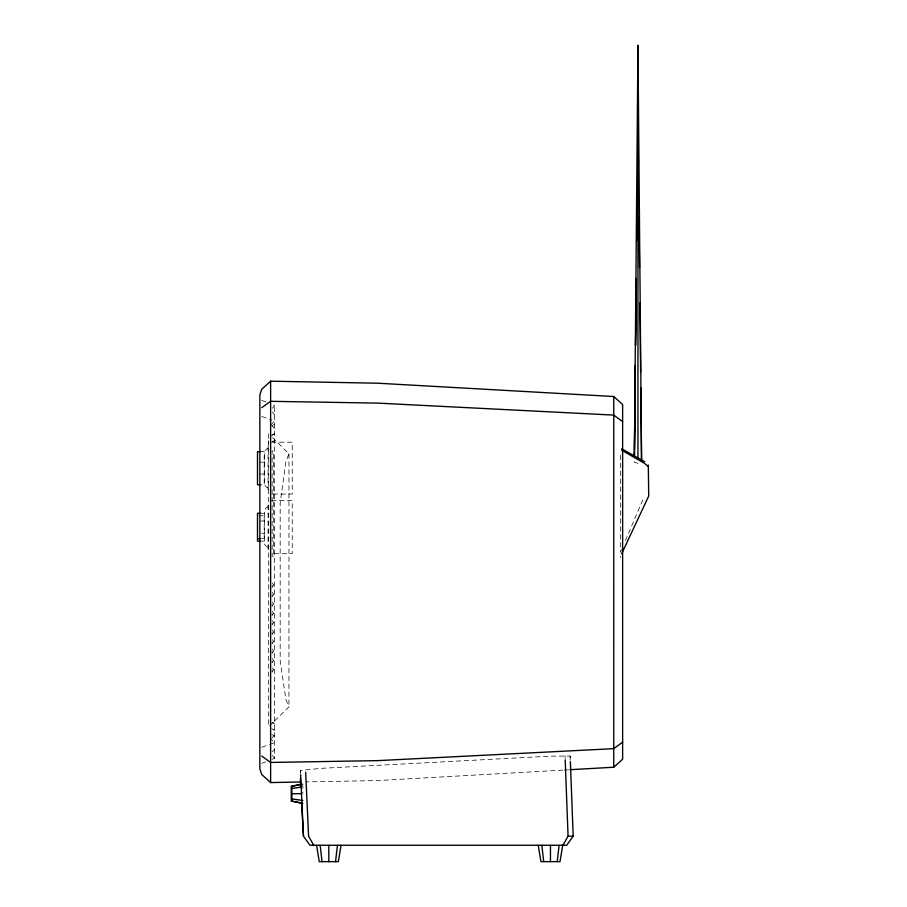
<?xml version="1.0" encoding="UTF-8"?>
<svg xmlns="http://www.w3.org/2000/svg" width="907" height="907" viewBox="0 0 907 907"><rect width="100%" height="100%" fill="white"/><g stroke="black" fill="none" stroke-linecap="round" stroke-linejoin="round"><path stroke-width="0.68" stroke-dasharray="4.54 3.4" d="M268.676 443.704L268.699 440.825M272.542 437.571L288.959 453.795L285.886 461.663L280.172 502.954L280.172 660.795L285.886 699.501L288.959 706.87L269.696 725.634M621.544 549.619L620.445 552.193L620.445 453.568M625.388 540.64L644.049 496.991M272.383 408.241L274.583 405.452L272.021 404.443M272.383 751.801L274.583 749.012M270.921 424.793L274.583 421.097L269.447 419.249M271.839 738.049L274.583 735.282M271.726 425.905L274.583 424.351M271.726 435.315L274.583 433.829M271.726 435.201L274.583 433.727M268.744 506.514L266.601 507.455L264.436 510.085L264.436 544.109L266.601 546.74L268.744 547.681M268.744 448.047L266.601 448.976L264.436 451.527L264.436 484.723L266.601 487.274L268.744 488.204M261.76 763.377L265.604 761.857M272.021 759.318L274.583 758.297L274.583 405.452M261.76 747.277L268.166 744.964M269.447 744.511L274.583 742.663L270.921 738.967M300.432 773.172L300.432 770.474L320.897 768.354L549.687 756.177L570.152 756.041L570.31 760.259M562.873 770.111L377.675 780.553L305.84 781.902M564.279 770.032L568.519 769.782M271.533 442.185L292.235 442.185L292.235 494.054L271.533 494.054M260.173 451.675L264.198 451.675L264.198 484.792L260.173 484.792M260.343 462.196L264.436 462.196M260.343 474.055L264.436 474.055M271.533 500.505L292.235 500.505L292.235 553.689L271.533 553.689M260.173 513.283L264.198 513.283L264.198 541.128L260.173 541.128M258.835 515.754L264.198 515.754M260.343 521.015L264.436 521.015M261.704 533.18L264.436 533.18M261.522 538.656L264.198 538.656M637.95 463.42L634.344 462.219L634.344 459.826M261.76 416.472L268.166 418.785M261.76 400.384L266.885 402.413M271.726 728.661L274.583 730.18L271.726 728.604M271.726 734.421L274.583 735.974M271.839 425.712L274.583 428.478M272.383 411.959L274.583 414.748M272.383 755.508L274.583 758.297M300.432 770.474L300.557 773.274M565.038 755.599L565.14 758.422M620.445 556.274L620.445 557.635M570.152 756.041L570.152 760.27M302.813 784.067L302.813 793.693M288.959 453.795L288.959 706.87M268.676 433.75L268.676 726.632M268.064 446.561L268.064 489.689M268.064 504.984L268.064 549.211M273.517 584.97L272.123 587.328L272.123 582.611L273.517 584.97M273.517 594.402L272.123 596.761L272.123 592.044L273.517 594.402M273.517 603.835L272.123 606.193L272.123 601.477L273.517 603.835M273.517 613.257L272.123 615.615L272.123 610.899L273.517 613.257M273.517 622.69L272.123 625.048L272.123 620.331L273.517 622.69M273.517 632.122L272.123 634.481L272.123 629.764L273.517 632.122M273.517 641.544L272.123 643.902L272.123 639.186L273.517 641.544M273.517 650.977L272.123 653.335L272.123 648.618L273.517 650.977M273.517 660.409L272.123 662.768L272.123 658.051L273.517 660.409M273.517 669.831L272.123 672.189L272.123 667.473L273.517 669.831M274.583 440.927L272.043 441.562L274.583 440.938M273.517 556.161L272.123 556.161L272.123 450.824L273.517 451.221L273.517 556.161M274.583 723.321L272.043 722.686L274.583 723.332"/><path stroke-width="1.36" d="M634.378 456.777L637.95 45.35L641.555 459.611M634.39 455.586L635.353 365.102M635.558 345.318L636.272 278.868M636.669 240.695L637.168 194.041M637.95 120.529L638.426 164.348M634.412 455.155L634.447 452.332M634.469 449.509L635.353 366.201M635.58 345.023L636.272 280.082M636.68 240.536L637.168 195.356M648.312 465.076L648.709 496.072L621.658 553.735M335.545 861.65L337.427 845.369M557.215 861.65L559.097 845.369M341.009 845.369L338.345 861.65L319.253 861.65L316.588 845.369M562.68 845.369L560.016 861.65L540.923 861.65L538.259 845.369M562.93 845.256L568.065 836.186L565.197 759.839M570.367 761.665L573.19 836.186L566.705 845.256L309.956 845.256L303.46 836.186L301.668 803.783M569.936 769.703L613.767 767.231L622.633 759.204L622.633 404.556L613.756 396.518L377.675 383.208L270.626 381.189L261.76 389.228L259.856 394.806L259.856 768.955L261.76 774.533L270.626 782.571L300.206 782.004M622.633 742.164L613.756 748.66L377.675 760.633L270.626 762.447L261.76 756.098M261.76 407.651L270.626 401.313L377.675 403.116L613.756 415.1L622.633 421.596M302.224 784.067L291.249 786.301L291.249 801.074L302.224 803.307M301.441 784.351L291.839 786.301L291.839 801.074L302.813 803.307M291.839 788.466L301.441 787.083M260.173 451.675L257.497 451.675L257.497 484.792L260.173 484.792M260.173 513.283L257.497 513.283L257.497 541.128L260.173 541.128M257.497 538.656L260.173 538.656M291.839 793.693L301.441 793.693M568.065 836.186L573.19 836.186M291.839 798.908L302.813 800.496M621.669 448.806L644.741 461.72M621.635 450.167L644.219 463.182L648.176 466.357M313.72 845.256L308.584 836.186L305.67 772.208M541.83 845.369L543.724 861.65M320.16 845.369L322.042 861.65M300.659 785.473L300.432 778.546M300.625 774.669L303.46 836.186M638.982 216.66L639.514 267.554M639.9 302.904L640.637 372.176M640.796 387.72L641.555 460.813M637.95 45.35L637.95 458.194M613.756 396.518L613.767 767.231M550.47 845.369L550.47 861.65M328.799 845.369L328.799 861.65M270.626 381.189L270.626 782.571"/></g></svg>
